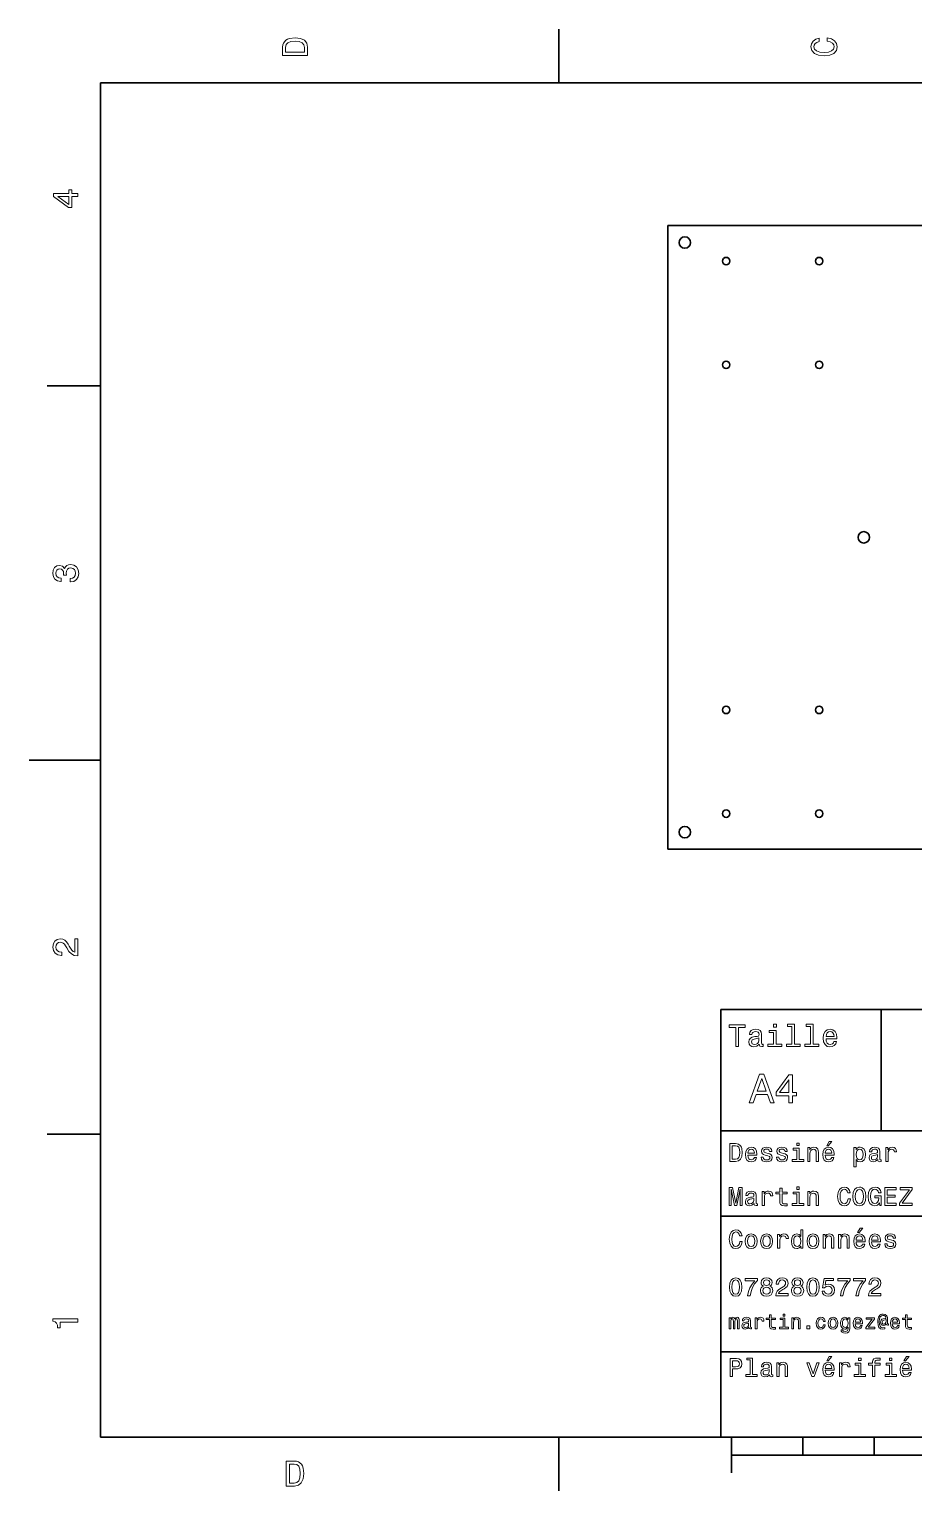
# Model space of a CAD drawing. Extents: x 0 to 297, y 0 to 210.
# Drawn here: x 0 to 124.1, y 2.5 to 207.5 of the extents above; entities that cross this region are included whole.
import ezdxf

# ---------------------------------------------------------------- set-up
doc = ezdxf.new("R2010")
doc.units = 0

msp = doc.modelspace()

# ---------------------------------------------------------------- linework, layer by layer
at = {"color": 7, "lineweight": 35}
for p, q in [((74.300003, 200), (74.300003, 207.5)), ((287, 200), (10, 200)), ((10, 200), (10, 10)), ((89.547028, 179.977997), (89.547028, 92.477997)), ((227.047028, 179.977997), (89.547028, 179.977997)), ((10, 157.5), (2.5, 157.5)), ((10, 105), (0, 105)), ((89.547028, 92.477997), (227.047028, 92.477997)), ((97, 10), (97, 70)), ((97, 70), (287, 70)), ((119.5, 53), (119.5, 70)), ((10, 52.5), (2.5, 52.5)), ((97, 53), (162, 53)), ((97, 41), (162, 41)), ((97, 22), (162, 22)), ((10, 10), (287, 10)), ((74.300003, 10), (74.300003, 2.5)), ((97, 10), (287, 10)), ((98.5, 10), (98.5, 5)), ((108.5, 10), (108.5, 7.5)), ((118.5, 10), (118.5, 7.5)), ((98.5, 7.5), (198.5, 7.5))]:
    msp.add_line(p, q, dxfattribs=at)
at = {"color": 7, "lineweight": 13}
for points in [[(35.533215, 204.994965), (35.533215, 203.829971), (39.033215, 203.829971), (39.033215, 204.994965), (38.922264, 205.544678), (38.584366, 205.953171), (38.034657, 206.205338), (37.283215, 206.296112), (36.516644, 206.215424), (36.21405, 206.114563), (35.971977, 205.973343), (35.644165, 205.56485), (35.563473, 205.297562)], [(35.951801, 204.959656), (36.027451, 205.342941), (36.259438, 205.605194), (36.672985, 205.761536), (37.283215, 205.811966), (37.873272, 205.756485), (38.286816, 205.600143), (38.533936, 205.332855), (38.614628, 204.959656), (38.614628, 204.298996), (35.951801, 204.298996)], [(111.93206, 205.817017), (112.355698, 205.716141), (112.658287, 205.549713), (112.844887, 205.317734), (112.905403, 205.045395), (112.814629, 204.71759), (112.54229, 204.460388), (112.098488, 204.28891), (111.483215, 204.233429), (110.872986, 204.28891), (110.424141, 204.455338), (110.151802, 204.71254), (110.055984, 205.045395), (110.106415, 205.287476), (110.247627, 205.494247), (110.474571, 205.655624), (110.787247, 205.766571), (110.787247, 206.245682), (110.308144, 206.094391), (109.94503, 205.832138), (109.718086, 205.474075), (109.63739, 205.045395), (109.763474, 204.510818), (110.116501, 204.10231), (110.696472, 203.840057), (111.483215, 203.749283), (112.269958, 203.840057), (112.84993, 204.10231), (113.208, 204.510818), (113.329041, 205.045395), (113.233215, 205.51442), (112.965927, 205.892654), (112.527161, 206.159943), (111.93206, 206.301163)], [(6.833213, 184.02739), (6.833213, 184.481277), (5.965778, 184.481277), (5.965778, 184.98056), (5.56232, 184.98056), (5.56232, 184.481277), (3.408862, 184.481277), (3.408862, 184.022339), (5.521974, 182.489197), (5.965778, 182.489197), (5.965778, 184.02739)], [(5.56232, 182.912827), (3.993876, 184.02739), (5.56232, 184.02739)], [(5.733789, 129.979111), (5.769093, 129.979111), (6.253242, 130.059799), (6.616354, 130.296829), (6.848343, 130.670029), (6.934078, 131.164276), (6.848343, 131.688766), (6.626441, 132.082138), (6.273415, 132.334305), (5.819525, 132.425079), (5.521974, 132.384735), (5.2799, 132.273788), (5.0933, 132.092224), (4.957133, 131.850143), (4.684798, 132.177963), (4.251081, 132.293961), (3.857709, 132.218307), (3.560158, 132.00145), (3.373559, 131.648422), (3.307997, 131.164276), (3.388689, 130.710388), (3.610591, 130.362396), (3.963617, 130.135452), (4.432637, 130.059799), (4.467939, 130.059799), (4.467939, 130.508652), (4.145173, 130.548996), (3.913184, 130.680115), (3.771974, 130.891937), (3.721542, 131.189484), (3.761888, 131.451736), (3.867795, 131.643372), (4.039265, 131.759369), (4.271254, 131.804764), (4.518372, 131.759369), (4.684798, 131.638336), (4.785663, 131.426514), (4.815922, 131.139053), (4.810879, 130.942368), (5.209294, 130.942368), (5.199208, 131.189484), (5.244596, 131.507217), (5.365634, 131.744247), (5.56232, 131.885452), (5.819525, 131.935883), (6.112032, 131.880417), (6.328891, 131.734161), (6.465058, 131.502167), (6.510447, 131.194534), (6.460014, 130.876801), (6.308718, 130.644821), (6.066643, 130.498566), (5.733789, 130.443085)], [(6.833213, 77.519447), (6.833213, 79.925072), (6.399496, 79.925072), (6.399496, 78.023773), (6.162464, 78.129684), (5.965778, 78.311241), (5.607709, 78.871033), (5.456412, 79.168587), (5.239553, 79.501442), (4.987392, 79.738472), (4.689841, 79.874641), (4.351945, 79.925072), (3.928314, 79.839333), (3.595461, 79.602303), (3.383646, 79.239189), (3.307997, 78.770172), (3.393732, 78.286018), (3.630764, 77.91787), (4.009006, 77.680832), (4.508286, 77.600143), (4.578891, 77.600143), (4.578891, 78.059074), (4.538545, 78.059074), (4.195605, 78.104462), (3.943444, 78.240631), (3.782061, 78.457489), (3.726585, 78.744957), (3.777017, 79.03746), (3.903098, 79.254318), (4.099784, 79.395531), (4.346902, 79.445961), (4.578891, 79.41066), (4.775577, 79.314842), (4.947046, 79.153458), (5.098343, 78.931557), (5.259727, 78.634003), (5.572406, 78.139771), (5.90526, 77.791786), (6.308718, 77.585014), (6.818084, 77.519447)], [(99.102303, 64.837173), (99.5, 64.837173), (99.5, 67.47406), (100.407784, 67.47406), (100.407784, 67.837173), (98.190201, 67.837173), (98.190201, 67.47406), (99.102303, 67.47406)], [(104.786743, 67.940918), (104.384727, 67.940918), (104.384727, 67.508644), (104.786743, 67.508644)], [(106.969742, 67.621033), (106.969742, 65.157059), (106.187317, 65.157059), (106.187317, 64.837173), (108.128242, 64.837173), (108.128242, 65.157059), (107.350143, 65.157059), (107.350143, 67.940918), (106.373199, 67.940918), (106.373199, 67.621033)], [(109.572044, 67.621033), (109.572044, 65.157059), (108.789627, 65.157059), (108.789627, 64.837173), (110.730545, 64.837173), (110.730545, 65.157059), (109.952454, 65.157059), (109.952454, 67.940918), (108.975502, 67.940918), (108.975502, 67.621033)], [(102.387611, 65.139771), (102.387611, 65.126801), (102.409225, 64.979828), (102.47406, 64.876076), (102.746399, 64.793945), (102.958214, 64.828529), (102.958214, 65.122475), (102.867432, 65.109505), (102.746399, 65.165703), (102.724785, 65.338615), (102.724785, 66.540344), (102.672913, 66.84726), (102.521614, 67.0634), (102.257927, 67.193085), (101.886169, 67.240631), (101.523056, 67.188759), (101.255043, 67.041786), (101.086456, 66.812675), (101.030258, 66.510086), (101.030258, 66.484146), (101.371758, 66.484146), (101.402016, 66.665703), (101.497116, 66.795387), (101.65274, 66.873199), (101.873199, 66.903458), (102.085014, 66.881844), (102.236313, 66.817001), (102.327087, 66.704605), (102.357346, 66.548988), (102.340057, 66.367432), (102.270897, 66.276657), (102.097984, 66.233429), (101.773773, 66.198845), (101.402016, 66.121033), (101.138329, 65.982704), (100.982712, 65.766571), (100.935158, 65.446686), (100.978386, 65.161385), (101.112389, 64.949562), (101.328529, 64.815559), (101.626801, 64.768013), (102.028816, 64.858788)], [(102.344383, 65.649857), (102.292511, 65.425072), (102.154182, 65.252159), (101.946686, 65.139771), (101.691643, 65.100861), (101.527374, 65.122475), (101.41066, 65.191643), (101.337173, 65.312675), (101.315559, 65.481262), (101.332855, 65.632561), (101.402016, 65.740631), (101.678673, 65.861671), (102.028816, 65.913544), (102.344383, 66.017288)], [(104.773773, 65.157059), (104.773773, 67.080688), (103.796829, 67.080688), (103.796829, 66.756485), (104.393372, 66.756485), (104.393372, 65.157059), (103.615273, 65.157059), (103.615273, 64.837173), (105.560516, 64.837173), (105.560516, 65.157059)], [(111.750717, 65.887604), (113.272339, 65.887604), (113.276657, 66.064842), (113.207497, 66.561958), (113.017288, 66.933716), (112.714699, 67.158501), (112.312683, 67.240631), (111.919312, 67.154175), (111.616714, 66.912102), (111.422188, 66.51873), (111.353027, 66), (111.41787, 65.4683), (111.612396, 65.079247), (111.91066, 64.837173), (112.299713, 64.755043), (112.636887, 64.811234), (112.913544, 64.958214), (113.116714, 65.191643), (113.233429, 65.502876), (112.857346, 65.502876), (112.779541, 65.329971), (112.667145, 65.200287), (112.34726, 65.096542), (112.100868, 65.144089), (111.914986, 65.295387), (111.793945, 65.541786), (111.750717, 65.874634)], [(111.750717, 66.207489), (111.798271, 66.50576), (111.914986, 66.726219), (112.092216, 66.860229), (112.325653, 66.907776), (112.554756, 66.860229), (112.731987, 66.726219), (112.840057, 66.50576), (112.878967, 66.207489)], [(100.982712, 56.9049), (101.51297, 56.9049), (101.933716, 58.080692), (103.530258, 58.080692), (103.951012, 56.9049), (104.492798, 56.9049), (103.028816, 60.910664), (102.440926, 60.910664)], [(102.118156, 58.570606), (102.734871, 60.334293), (103.351585, 58.570606)], [(106.521614, 56.9049), (107.040344, 56.9049), (107.040344, 57.896255), (107.610954, 57.896255), (107.610954, 58.357349), (107.040344, 58.357349), (107.040344, 60.818443), (106.515854, 60.818443), (104.763687, 58.403458), (104.763687, 57.896255), (106.521614, 57.896255)], [(105.247841, 58.357349), (106.521614, 60.149857), (106.521614, 58.357349)], [(107.992798, 51.27702), (107.657784, 51.27702), (107.657784, 50.916786), (107.992798, 50.916786)], [(111.84726, 50.88797), (112.059799, 50.88797), (112.560516, 51.500362), (112.207489, 51.500362)], [(99.080688, 51.190563), (98.248558, 51.190563), (98.248558, 48.690563), (99.080688, 48.690563), (99.473343, 48.769814), (99.765129, 49.011169), (99.945244, 49.40382), (100.010086, 49.940563), (99.952446, 50.488113), (99.880402, 50.70425), (99.779541, 50.877163), (99.487755, 51.111313), (99.296829, 51.168949)], [(99.055473, 50.891571), (99.329254, 50.837536), (99.516571, 50.671829), (99.628242, 50.376442), (99.664268, 49.940563), (99.624641, 49.519093), (99.51297, 49.223705), (99.322044, 49.047192), (99.055473, 48.989555), (98.583572, 48.989555), (98.583572, 50.891571)], [(100.784584, 49.565922), (102.052597, 49.565922), (102.056198, 49.713619), (101.998558, 50.127884), (101.840057, 50.437683), (101.587898, 50.625), (101.252884, 50.693443), (100.925072, 50.621399), (100.672913, 50.41967), (100.510803, 50.091862), (100.453171, 49.659584), (100.507202, 49.216499), (100.669312, 48.892292), (100.91787, 48.690563), (101.242073, 48.62212), (101.523056, 48.668949), (101.753601, 48.791428), (101.922913, 48.98595), (102.020172, 49.245319), (101.706772, 49.245319), (101.64193, 49.101227), (101.548271, 48.993156), (101.2817, 48.9067), (101.07637, 48.946327), (100.921471, 49.072407), (100.820602, 49.27774), (100.784584, 49.555115)], [(100.784584, 49.832493), (100.824211, 50.081055), (100.921471, 50.264771), (101.069168, 50.376442), (101.263687, 50.416069), (101.454613, 50.376442), (101.602303, 50.264771), (101.69236, 50.081055), (101.724785, 49.832493)], [(103.623199, 49.818085), (103.317001, 49.890129), (103.090057, 49.972984), (103.014412, 50.142292), (103.036026, 50.261169), (103.111671, 50.347622), (103.234146, 50.401657), (103.41066, 50.423271), (103.579971, 50.401657), (103.713257, 50.336815), (103.799713, 50.239555), (103.835732, 50.109871), (104.145531, 50.109871), (104.145531, 50.117077), (104.091499, 50.351227), (103.943802, 50.534943), (103.713257, 50.650219), (103.41066, 50.693443), (103.104469, 50.650219), (102.881126, 50.531342), (102.740631, 50.354828), (102.697403, 50.131485), (102.729828, 49.915348), (102.830688, 49.76405), (102.996399, 49.655983), (103.237755, 49.580334), (103.590775, 49.493877), (103.806915, 49.40382), (103.864555, 49.331772), (103.886169, 49.223705), (103.853745, 49.09042), (103.767288, 48.989555), (103.626801, 48.924713), (103.439484, 48.903099), (103.241356, 48.924713), (103.09726, 49.000362), (103, 49.122841), (102.960373, 49.292149), (102.654175, 49.292149), (102.704613, 49.003963), (102.852303, 48.795029), (103.086456, 48.668949), (103.41066, 48.62212), (103.749283, 48.668949), (103.997841, 48.795029), (104.149139, 48.996758), (104.203171, 49.259727), (104.163544, 49.486671), (104.051872, 49.641571), (103.868156, 49.742435)], [(105.791786, 49.818085), (105.485588, 49.890129), (105.258644, 49.972984), (105.182999, 50.142292), (105.204613, 50.261169), (105.280258, 50.347622), (105.40274, 50.401657), (105.579254, 50.423271), (105.748558, 50.401657), (105.881844, 50.336815), (105.9683, 50.239555), (106.004326, 50.109871), (106.314117, 50.109871), (106.314117, 50.117077), (106.260086, 50.351227), (106.112396, 50.534943), (105.881844, 50.650219), (105.579254, 50.693443), (105.273056, 50.650219), (105.049713, 50.531342), (104.909225, 50.354828), (104.865997, 50.131485), (104.898415, 49.915348), (104.999283, 49.76405), (105.164986, 49.655983), (105.406342, 49.580334), (105.759369, 49.493877), (105.975502, 49.40382), (106.033142, 49.331772), (106.054756, 49.223705), (106.022339, 49.09042), (105.935883, 48.989555), (105.795387, 48.924713), (105.60807, 48.903099), (105.409943, 48.924713), (105.265854, 49.000362), (105.168587, 49.122841), (105.12896, 49.292149), (104.822769, 49.292149), (104.873199, 49.003963), (105.020897, 48.795029), (105.255043, 48.668949), (105.579254, 48.62212), (105.91787, 48.668949), (106.166428, 48.795029), (106.317726, 48.996758), (106.371758, 49.259727), (106.33213, 49.486671), (106.220459, 49.641571), (106.036743, 49.742435)], [(107.981987, 48.957134), (107.981987, 50.560158), (107.16787, 50.560158), (107.16787, 50.289986), (107.664986, 50.289986), (107.664986, 48.957134), (107.016571, 48.957134), (107.016571, 48.690563), (108.637611, 48.690563), (108.637611, 48.957134)], [(109.181557, 48.690563), (109.498558, 48.690563), (109.498558, 49.807278), (109.530983, 50.063042), (109.635445, 50.250362), (109.797546, 50.365635), (110.013687, 50.408863), (110.1866, 50.372841), (110.29467, 50.275578), (110.348701, 50.113472), (110.366714, 49.897335), (110.366714, 48.690563), (110.683716, 48.690563), (110.683716, 49.962177), (110.669312, 50.217941), (110.604469, 50.430477), (110.39193, 50.625), (110.060516, 50.693443), (109.876801, 50.668228), (109.721901, 50.599785), (109.588615, 50.484512), (109.484146, 50.329613), (109.484146, 50.625), (109.181557, 50.625)], [(111.627518, 49.565922), (112.895531, 49.565922), (112.899139, 49.713619), (112.841499, 50.127884), (112.682999, 50.437683), (112.430832, 50.625), (112.095825, 50.693443), (111.768013, 50.621399), (111.515854, 50.41967), (111.353745, 50.091862), (111.296112, 49.659584), (111.350143, 49.216499), (111.512245, 48.892292), (111.760803, 48.690563), (112.085014, 48.62212), (112.365997, 48.668949), (112.596542, 48.791428), (112.765854, 48.98595), (112.863113, 49.245319), (112.549713, 49.245319), (112.484871, 49.101227), (112.391212, 48.993156), (112.124641, 48.9067), (111.919312, 48.946327), (111.764412, 49.072407), (111.663544, 49.27774), (111.627518, 49.555115)], [(111.627518, 49.832493), (111.667145, 50.081055), (111.764412, 50.264771), (111.912102, 50.376442), (112.106628, 50.416069), (112.297546, 50.376442), (112.445244, 50.264771), (112.535301, 50.081055), (112.567726, 49.832493)], [(115.986313, 50.326012), (115.986313, 50.625), (115.669312, 50.625), (115.669312, 47.941284), (115.986313, 47.941284), (115.986313, 48.98595), (116.097984, 48.816643), (116.22406, 48.704971), (116.541069, 48.62212), (116.843658, 48.690563), (117.081413, 48.895893), (117.236313, 49.2201), (117.293945, 49.659584), (117.236313, 50.095463), (117.081413, 50.41967), (116.843658, 50.621399), (116.541069, 50.693443), (116.368156, 50.671829), (116.220459, 50.603386), (116.094383, 50.488113)], [(116.48703, 48.9067), (116.274498, 48.953533), (116.119598, 49.097622), (116.022339, 49.331772), (115.989914, 49.659584), (116.022339, 49.983791), (116.119598, 50.217941), (116.274498, 50.358429), (116.48703, 50.408863), (116.681557, 50.358429), (116.836456, 50.21434), (116.933716, 49.98019), (116.969742, 49.659584), (116.933716, 49.335377), (116.836456, 49.097622), (116.681557, 48.953533)], [(119.005043, 48.942726), (119.005043, 48.931919), (119.023056, 48.809441), (119.077087, 48.722984), (119.304031, 48.654541), (119.480545, 48.683357), (119.480545, 48.928314), (119.4049, 48.917507), (119.304031, 48.96434), (119.286026, 49.108429), (119.286026, 50.109871), (119.242798, 50.365635), (119.116714, 50.54575), (118.896973, 50.65382), (118.587173, 50.693443), (118.284584, 50.650219), (118.061241, 50.52774), (117.920746, 50.336815), (117.873917, 50.084656), (117.873917, 50.063042), (118.158501, 50.063042), (118.183716, 50.21434), (118.26297, 50.322407), (118.392654, 50.387249), (118.57637, 50.412464), (118.752884, 50.394455), (118.878967, 50.34042), (118.954613, 50.246758), (118.979828, 50.117077), (118.965424, 49.965778), (118.907784, 49.890129), (118.763687, 49.854107), (118.493515, 49.825291), (118.183716, 49.760448), (117.963974, 49.645176), (117.834297, 49.465057), (117.79467, 49.19849), (117.830688, 48.960735), (117.942368, 48.784222), (118.122482, 48.67255), (118.37104, 48.632927), (118.706055, 48.708576)], [(118.969025, 49.367798), (118.925797, 49.180477), (118.810516, 49.036385), (118.637611, 48.942726), (118.425072, 48.910305), (118.288185, 48.928314), (118.190926, 48.98595), (118.129684, 49.086815), (118.111671, 49.227306), (118.126083, 49.353386), (118.183716, 49.443443), (118.414268, 49.544312), (118.706055, 49.587536), (118.969025, 49.673992)], [(120.143372, 48.690563), (120.460373, 48.690563), (120.460373, 49.796471), (120.492798, 50.063042), (120.590057, 50.253963), (120.748558, 50.369236), (120.961098, 50.408863), (121.119598, 50.383648), (121.238472, 50.3116), (121.310516, 50.189121), (121.335739, 50.023415), (121.656342, 50.023415), (121.613113, 50.315205), (121.49424, 50.524136), (121.296112, 50.650219), (121.02594, 50.693443), (120.842224, 50.664627), (120.683716, 50.592579), (120.543228, 50.4701), (120.431557, 50.304398), (120.431557, 50.625), (120.143372, 50.625)], [(107.992798, 45.117435), (107.657784, 45.117435), (107.657784, 44.757202), (107.992798, 44.757202)], [(98.183716, 42.530979), (98.461098, 42.530979), (98.461098, 44.80043), (98.929398, 42.530979), (99.239197, 42.530979), (99.703888, 44.80043), (99.703888, 42.530979), (99.984871, 42.530979), (99.984871, 45.030979), (99.545387, 45.030979), (99.084297, 42.826366), (98.626801, 45.030979), (98.183716, 45.030979)], [(101.656342, 42.783142), (101.656342, 42.772335), (101.674355, 42.649857), (101.728386, 42.5634), (101.95533, 42.494957), (102.131844, 42.523773), (102.131844, 42.76873), (102.056198, 42.757923), (101.95533, 42.804756), (101.937317, 42.948845), (101.937317, 43.950287), (101.894089, 44.206051), (101.768013, 44.386166), (101.548271, 44.494236), (101.238472, 44.533859), (100.935883, 44.490635), (100.71254, 44.368156), (100.572044, 44.177231), (100.525215, 43.925072), (100.525215, 43.903458), (100.809799, 43.903458), (100.835014, 44.054756), (100.914268, 44.162823), (101.043945, 44.227665), (101.227669, 44.25288), (101.404175, 44.234871), (101.530258, 44.180836), (101.605911, 44.087173), (101.631126, 43.957493), (101.616714, 43.806194), (101.559074, 43.730545), (101.414986, 43.694523), (101.144814, 43.665707), (100.835014, 43.600864), (100.615273, 43.485592), (100.485588, 43.305473), (100.445969, 43.038906), (100.481987, 42.801151), (100.593658, 42.624638), (100.773773, 42.512966), (101.022331, 42.473343), (101.357346, 42.548992)], [(101.620316, 43.208214), (101.577087, 43.020893), (101.461815, 42.876801), (101.288902, 42.783142), (101.07637, 42.750721), (100.939484, 42.76873), (100.842216, 42.826366), (100.780983, 42.927231), (100.76297, 43.067722), (100.777374, 43.193802), (100.835014, 43.283859), (101.065559, 43.384727), (101.357346, 43.427952), (101.620316, 43.514408)], [(102.79467, 42.530979), (103.111671, 42.530979), (103.111671, 43.636887), (103.144089, 43.903458), (103.241356, 44.094379), (103.399857, 44.209652), (103.612389, 44.249279), (103.770897, 44.224064), (103.889771, 44.152016), (103.961815, 44.029537), (103.98703, 43.863831), (104.30764, 43.863831), (104.264412, 44.155621), (104.145531, 44.364552), (103.947403, 44.490635), (103.677231, 44.533859), (103.493515, 44.505043), (103.335014, 44.432995), (103.194527, 44.310516), (103.082855, 44.144814), (103.082855, 44.465416), (102.79467, 44.465416)], [(105.269455, 44.130402), (105.269455, 43.161381), (105.291069, 42.84798), (105.39193, 42.631844), (105.593658, 42.505764), (105.935883, 42.462536), (106.310516, 42.480545), (106.310516, 42.754322), (106.036743, 42.732708), (105.788185, 42.761528), (105.6549, 42.851585), (105.59726, 43.00288), (105.586456, 43.215416), (105.586456, 44.130402), (106.310516, 44.130402), (106.310516, 44.400574), (105.586456, 44.400574), (105.586456, 44.966137), (105.269455, 44.966137), (105.269455, 44.400574), (104.721901, 44.400574), (104.721901, 44.130402)], [(107.981987, 42.79755), (107.981987, 44.400574), (107.16787, 44.400574), (107.16787, 44.130402), (107.664986, 44.130402), (107.664986, 42.79755), (107.016571, 42.79755), (107.016571, 42.530979), (108.637611, 42.530979), (108.637611, 42.79755)], [(109.181557, 42.530979), (109.498558, 42.530979), (109.498558, 43.647694), (109.530983, 43.903458), (109.635445, 44.090778), (109.797546, 44.206051), (110.013687, 44.249279), (110.1866, 44.213257), (110.29467, 44.115993), (110.348701, 43.953888), (110.366714, 43.737751), (110.366714, 42.530979), (110.683716, 42.530979), (110.683716, 43.802593), (110.669312, 44.058357), (110.604469, 44.270893), (110.39193, 44.465416), (110.060516, 44.533859), (109.876801, 44.508644), (109.721901, 44.440201), (109.588615, 44.324928), (109.484146, 44.170029), (109.484146, 44.465416), (109.181557, 44.465416)], [(114.847984, 43.460373), (114.77594, 43.15778), (114.657059, 42.941643), (114.491356, 42.808357), (114.296829, 42.765129), (114.062683, 42.829971), (113.87896, 43.024494), (113.756485, 43.341499), (113.716858, 43.780979), (113.756485, 44.216858), (113.875359, 44.537464), (114.059082, 44.731987), (114.296829, 44.80043), (114.469742, 44.764408), (114.617432, 44.663544), (114.732712, 44.501442), (114.811958, 44.278099), (115.154175, 44.278099), (115.046112, 44.620316), (114.858788, 44.879681), (114.603027, 45.041786), (114.296829, 45.099422), (113.914986, 45.009365), (113.623199, 44.757202), (113.435883, 44.342937), (113.371033, 43.780979), (113.435883, 43.219021), (113.623199, 42.804756), (113.914986, 42.548992), (114.296829, 42.462536), (114.631844, 42.530979), (114.902016, 42.721901), (115.092941, 43.035301), (115.193802, 43.460373)], [(115.507202, 43.780979), (115.572044, 43.219021), (115.759369, 42.804756), (116.051155, 42.548992), (116.432999, 42.462536), (116.811241, 42.548992), (117.106628, 42.804756), (117.290344, 43.219021), (117.358788, 43.780979), (117.290344, 44.339336), (117.211098, 44.56628), (117.106628, 44.753601), (116.811241, 45.009365), (116.631126, 45.074207), (116.432999, 45.099422), (116.047546, 45.009365), (115.755768, 44.757202), (115.572044, 44.342937)], [(115.853027, 43.780979), (115.892654, 44.216858), (116.011528, 44.537464), (116.195244, 44.731987), (116.432999, 44.80043), (116.667145, 44.731987), (116.850861, 44.533859), (116.969742, 44.213257), (117.01297, 43.780979), (116.969742, 43.3451), (116.850861, 43.024494), (116.667145, 42.829971), (116.432999, 42.765129), (116.195244, 42.829971), (116.011528, 43.024494), (115.892654, 43.341499)], [(119.260803, 42.865993), (119.322044, 42.530979), (119.502167, 42.530979), (119.502167, 43.881844), (118.590775, 43.881844), (118.590775, 43.575649), (119.15274, 43.575649), (119.15274, 43.554035), (119.109512, 43.222622), (118.99424, 42.977665), (118.817726, 42.822765), (118.597984, 42.772335), (118.353027, 42.837173), (118.162109, 43.0317), (118.039627, 43.352306), (117.996399, 43.791786), (118.036026, 44.227665), (118.158501, 44.548271), (118.353027, 44.742794), (118.615997, 44.811237), (118.796112, 44.775215), (118.943802, 44.674351), (119.051872, 44.505043), (119.113113, 44.278099), (119.469742, 44.278099), (119.376083, 44.623917), (119.19957, 44.883286), (118.951012, 45.041786), (118.637611, 45.099422), (118.226944, 45.009365), (117.917145, 44.746399), (117.719025, 44.33213), (117.650574, 43.780979), (117.719025, 43.226223), (117.917145, 42.811958), (118.208939, 42.548992), (118.57637, 42.462536), (118.7817, 42.491352), (118.965424, 42.5634), (119.123917, 42.68948)], [(120.013687, 42.530979), (121.598709, 42.530979), (121.598709, 42.833572), (120.3451, 42.833572), (120.3451, 43.680115), (121.461815, 43.680115), (121.461815, 43.979107), (120.3451, 43.979107), (120.3451, 44.728386), (121.569885, 44.728386), (121.569885, 45.030979), (120.013687, 45.030979)], [(122.041794, 42.530979), (123.835739, 42.530979), (123.835739, 42.833572), (122.438042, 42.833572), (123.835739, 44.746399), (123.835739, 45.030979), (122.139053, 45.030979), (122.139053, 44.728386), (123.461098, 44.728386), (122.041794, 42.819164)], [(99.66787, 37.460373), (99.595818, 37.15778), (99.476944, 36.941643), (99.311241, 36.808357), (99.116714, 36.765129), (98.882568, 36.829971), (98.698845, 37.024494), (98.57637, 37.341499), (98.536743, 37.780979), (98.57637, 38.216858), (98.695244, 38.537464), (98.87896, 38.731987), (99.116714, 38.80043), (99.289627, 38.764408), (99.437317, 38.663544), (99.552597, 38.501442), (99.631844, 38.278099), (99.97406, 38.278099), (99.865997, 38.620316), (99.678673, 38.879681), (99.422913, 39.041786), (99.116714, 39.099422), (98.734871, 39.009365), (98.443085, 38.757202), (98.25576, 38.342937), (98.190926, 37.780979), (98.25576, 37.219021), (98.443085, 36.804756), (98.734871, 36.548992), (99.116714, 36.462536), (99.451729, 36.530979), (99.721901, 36.721901), (99.912827, 37.035301), (100.013687, 37.460373)], [(108.201729, 36.829971), (108.201729, 36.530979), (108.51873, 36.530979), (108.51873, 39.117435), (108.20533, 39.117435), (108.20533, 38.170029), (107.963974, 38.443802), (107.816284, 38.508644), (107.646973, 38.533859), (107.340775, 38.461815), (107.103027, 38.260086), (106.948128, 37.935879), (106.894089, 37.5), (106.948128, 37.064121), (107.103027, 36.736309), (107.340775, 36.530979), (107.646973, 36.462536), (107.816284, 36.487751), (107.967575, 36.552593)], [(116.184441, 38.728386), (116.396973, 38.728386), (116.897697, 39.340778), (116.54467, 39.340778)], [(100.413544, 37.496399), (100.471184, 37.056915), (100.636887, 36.732708), (100.899857, 36.530979), (101.252884, 36.462536), (101.602303, 36.530979), (101.865273, 36.729107), (102.030983, 37.053314), (102.092216, 37.496399), (102.030983, 37.935879), (101.865273, 38.263687), (101.602303, 38.461815), (101.252884, 38.533859), (100.899857, 38.461815), (100.636887, 38.260086), (100.471184, 37.935879)], [(100.737755, 37.5), (100.770172, 37.824207), (100.87104, 38.058357), (101.033142, 38.20245), (101.252884, 38.25288), (101.469017, 38.20245), (101.631126, 38.061958), (101.731987, 37.824207), (101.768013, 37.5), (101.731987, 37.172188), (101.631126, 36.934437), (101.469017, 36.790344), (101.252884, 36.743515), (101.033142, 36.790344), (100.87104, 36.934437), (100.770172, 37.172188)], [(102.58213, 37.496399), (102.639771, 37.056915), (102.805473, 36.732708), (103.068443, 36.530979), (103.421471, 36.462536), (103.770897, 36.530979), (104.033859, 36.729107), (104.19957, 37.053314), (104.260803, 37.496399), (104.19957, 37.935879), (104.033859, 38.263687), (103.770897, 38.461815), (103.421471, 38.533859), (103.068443, 38.461815), (102.805473, 38.260086), (102.639771, 37.935879)], [(102.906342, 37.5), (102.938759, 37.824207), (103.039627, 38.058357), (103.201729, 38.20245), (103.421471, 38.25288), (103.637611, 38.20245), (103.799713, 38.061958), (103.900574, 37.824207), (103.9366, 37.5), (103.900574, 37.172188), (103.799713, 36.934437), (103.637611, 36.790344), (103.421471, 36.743515), (103.201729, 36.790344), (103.039627, 36.934437), (102.938759, 37.172188)], [(104.963257, 36.530979), (105.280258, 36.530979), (105.280258, 37.636887), (105.312683, 37.903458), (105.409943, 38.094379), (105.568443, 38.209652), (105.780983, 38.249279), (105.939484, 38.224064), (106.058357, 38.152016), (106.130402, 38.029537), (106.155617, 37.863831), (106.476227, 37.863831), (106.432999, 38.155621), (106.314117, 38.364552), (106.115997, 38.490635), (105.845825, 38.533859), (105.662102, 38.505043), (105.503601, 38.432995), (105.363113, 38.310516), (105.251442, 38.144814), (105.251442, 38.465416), (104.963257, 38.465416)], [(107.701012, 38.249279), (107.909943, 38.198845), (108.068443, 38.058357), (108.162102, 37.824207), (108.198128, 37.5), (108.162102, 37.172188), (108.068443, 36.938038), (107.909943, 36.793949), (107.701012, 36.747116), (107.502884, 36.793949), (107.351585, 36.938038), (107.250717, 37.175793), (107.2183, 37.5), (107.250717, 37.820606), (107.351585, 38.054756), (107.502884, 38.198845)], [(109.087898, 37.496399), (109.145531, 37.056915), (109.311241, 36.732708), (109.574203, 36.530979), (109.927231, 36.462536), (110.276657, 36.530979), (110.539627, 36.729107), (110.70533, 37.053314), (110.766571, 37.496399), (110.70533, 37.935879), (110.539627, 38.263687), (110.276657, 38.461815), (109.927231, 38.533859), (109.574203, 38.461815), (109.311241, 38.260086), (109.145531, 37.935879)], [(109.412102, 37.5), (109.444527, 37.824207), (109.545387, 38.058357), (109.707489, 38.20245), (109.927231, 38.25288), (110.143372, 38.20245), (110.305473, 38.061958), (110.406342, 37.824207), (110.44236, 37.5), (110.406342, 37.172188), (110.305473, 36.934437), (110.143372, 36.790344), (109.927231, 36.743515), (109.707489, 36.790344), (109.545387, 36.934437), (109.444527, 37.172188)], [(111.350143, 36.530979), (111.667145, 36.530979), (111.667145, 37.647694), (111.69957, 37.903458), (111.804031, 38.090778), (111.966141, 38.206051), (112.182274, 38.249279), (112.355186, 38.213257), (112.463257, 38.115993), (112.517288, 37.953888), (112.535301, 37.737751), (112.535301, 36.530979), (112.852303, 36.530979), (112.852303, 37.802593), (112.837898, 38.058357), (112.773056, 38.270893), (112.560516, 38.465416), (112.229103, 38.533859), (112.045387, 38.508644), (111.890488, 38.440201), (111.757202, 38.324928), (111.65274, 38.170029), (111.65274, 38.465416), (111.350143, 38.465416)], [(113.51873, 36.530979), (113.835732, 36.530979), (113.835732, 37.647694), (113.868156, 37.903458), (113.972626, 38.090778), (114.134727, 38.206051), (114.350861, 38.249279), (114.523773, 38.213257), (114.631844, 38.115993), (114.685883, 37.953888), (114.703888, 37.737751), (114.703888, 36.530979), (115.020889, 36.530979), (115.020889, 37.802593), (115.006485, 38.058357), (114.941643, 38.270893), (114.729111, 38.465416), (114.39769, 38.533859), (114.213974, 38.508644), (114.059082, 38.440201), (113.925789, 38.324928), (113.821327, 38.170029), (113.821327, 38.465416), (113.51873, 38.465416)], [(115.964699, 37.406338), (117.232712, 37.406338), (117.236313, 37.554035), (117.178673, 37.9683), (117.020172, 38.278099), (116.768013, 38.465416), (116.432999, 38.533859), (116.105186, 38.461815), (115.853027, 38.260086), (115.690918, 37.932278), (115.633286, 37.5), (115.687317, 37.056915), (115.849426, 36.732708), (116.097984, 36.530979), (116.422188, 36.462536), (116.703171, 36.509365), (116.933716, 36.631844), (117.103027, 36.826366), (117.200287, 37.085735), (116.886887, 37.085735), (116.822044, 36.941643), (116.728386, 36.833572), (116.461815, 36.747116), (116.256485, 36.786743), (116.101585, 36.912823), (116.000717, 37.118156), (115.964699, 37.395531)], [(115.964699, 37.672909), (116.004318, 37.921471), (116.101585, 38.105186), (116.249283, 38.216858), (116.443802, 38.256485), (116.634727, 38.216858), (116.782425, 38.105186), (116.872482, 37.921471), (116.9049, 37.672909)], [(118.133286, 37.406338), (119.401299, 37.406338), (119.4049, 37.554035), (119.34726, 37.9683), (119.188766, 38.278099), (118.9366, 38.465416), (118.601585, 38.533859), (118.273773, 38.461815), (118.021614, 38.260086), (117.859512, 37.932278), (117.801872, 37.5), (117.855911, 37.056915), (118.018013, 36.732708), (118.266571, 36.530979), (118.590775, 36.462536), (118.871758, 36.509365), (119.10231, 36.631844), (119.271614, 36.826366), (119.368881, 37.085735), (119.055481, 37.085735), (118.990631, 36.941643), (118.896973, 36.833572), (118.630402, 36.747116), (118.425072, 36.786743), (118.270172, 36.912823), (118.169312, 37.118156), (118.133286, 37.395531)], [(118.133286, 37.672909), (118.172913, 37.921471), (118.270172, 38.105186), (118.41787, 38.216858), (118.612396, 38.256485), (118.803314, 38.216858), (118.951012, 38.105186), (119.041069, 37.921471), (119.073486, 37.672909)], [(120.971901, 37.658501), (120.66571, 37.730545), (120.438766, 37.8134), (120.363113, 37.982708), (120.384727, 38.101585), (120.460373, 38.188038), (120.582855, 38.242073), (120.759369, 38.263687), (120.92868, 38.242073), (121.061966, 38.177231), (121.148415, 38.079971), (121.184441, 37.950287), (121.49424, 37.950287), (121.49424, 37.957493), (121.440201, 38.191643), (121.292511, 38.375359), (121.061966, 38.490635), (120.759369, 38.533859), (120.453171, 38.490635), (120.229828, 38.371758), (120.08934, 38.195244), (120.046112, 37.971901), (120.078529, 37.755764), (120.179398, 37.604465), (120.3451, 37.496399), (120.586456, 37.42075), (120.939484, 37.334293), (121.155624, 37.244236), (121.213257, 37.172188), (121.234871, 37.064121), (121.202454, 36.930836), (121.115997, 36.829971), (120.97551, 36.765129), (120.788185, 36.743515), (120.590057, 36.765129), (120.445969, 36.840778), (120.348709, 36.963257), (120.309082, 37.132565), (120.002884, 37.132565), (120.053314, 36.844379), (120.201012, 36.635445), (120.435158, 36.509365), (120.759369, 36.462536), (121.097984, 36.509365), (121.346542, 36.635445), (121.497841, 36.837173), (121.551872, 37.100143), (121.512253, 37.327087), (121.400574, 37.481987), (121.216858, 37.582851)], [(98.216141, 31.071325), (98.270172, 30.505762), (98.439484, 30.102304), (98.709656, 29.857347), (99.084297, 29.778097), (99.45533, 29.857347), (99.725502, 30.102304), (99.891212, 30.505762), (99.948845, 31.071325), (99.891212, 31.633286), (99.822769, 31.856628), (99.725502, 32.040344), (99.45533, 32.285301), (99.084297, 32.368156), (98.709656, 32.285301), (98.439484, 32.036743), (98.270172, 31.633286)], [(98.561958, 31.071325), (98.590775, 31.507204), (98.680832, 31.820604), (98.842941, 32.004322), (99.084297, 32.069164), (99.322044, 32.004322), (99.484146, 31.820604), (99.574211, 31.507204), (99.603027, 31.071325), (99.574211, 30.631844), (99.484146, 30.318443), (99.322044, 30.134726), (99.084297, 30.073486), (98.842941, 30.134726), (98.680832, 30.318443), (98.590775, 30.631844)], [(100.752159, 29.850143), (101.115997, 29.850143), (101.234871, 30.444523), (101.443802, 30.999279), (101.739197, 31.514408), (102.124641, 31.997118), (102.124641, 32.296108), (100.409943, 32.296108), (100.409943, 31.9683), (101.778816, 31.9683), (101.382568, 31.481987), (101.083572, 30.974062), (100.874641, 30.433718)], [(102.974785, 31.197405), (102.791069, 31.09654), (102.664986, 30.956051), (102.585732, 30.779539), (102.560516, 30.567001), (102.618156, 30.246397), (102.783859, 29.997837), (103.054031, 29.839336), (103.421471, 29.778097), (103.785301, 29.839336), (104.055473, 29.997837), (104.221184, 30.246397), (104.282417, 30.567001), (104.253601, 30.779539), (104.177956, 30.956051), (104.048271, 31.09654), (103.868156, 31.197405), (104.012245, 31.283861), (104.113113, 31.402737), (104.174355, 31.546829), (104.195969, 31.723343), (104.138329, 31.979107), (103.98703, 32.184437), (103.742073, 32.317722), (103.421471, 32.368156), (103.09726, 32.317722), (102.852303, 32.184437), (102.697403, 31.979107), (102.643372, 31.723343), (102.661385, 31.546829), (102.722626, 31.402737)], [(102.906342, 30.574207), (102.938759, 30.765129), (103.043228, 30.909222), (103.20533, 31.002882), (103.421471, 31.035301), (103.634003, 31.002882), (103.796112, 30.909222), (103.900574, 30.765129), (103.9366, 30.574207), (103.900574, 30.368876), (103.796112, 30.213976), (103.634003, 30.113111), (103.421471, 30.08069), (103.20533, 30.113111), (103.043228, 30.213976), (102.938759, 30.368876)], [(102.985588, 31.694523), (103.014412, 31.853025), (103.100861, 31.975504), (103.237755, 32.051151), (103.421471, 32.079971), (103.601585, 32.051151), (103.738472, 31.975504), (103.824928, 31.853025), (103.857346, 31.694523), (103.824928, 31.532419), (103.738472, 31.40634), (103.601585, 31.323486), (103.421471, 31.298271), (103.237755, 31.327089), (103.100861, 31.40634), (103.014412, 31.532419)], [(104.711098, 29.850143), (106.429398, 29.850143), (106.429398, 30.159943), (105.071327, 30.159943), (105.146973, 30.32925), (105.276657, 30.46974), (105.676514, 30.725504), (105.889053, 30.833572), (106.126801, 30.988472), (106.296112, 31.168587), (106.393372, 31.381123), (106.429398, 31.622478), (106.368156, 31.925072), (106.198845, 32.162823), (105.939484, 32.314121), (105.604469, 32.368156), (105.258644, 32.306915), (104.995674, 32.137608), (104.82637, 31.867435), (104.76873, 31.510807), (104.76873, 31.460375), (105.096542, 31.460375), (105.096542, 31.489193), (105.12896, 31.73415), (105.226227, 31.914265), (105.381126, 32.029537), (105.586456, 32.069164), (105.795387, 32.033142), (105.950287, 31.943083), (106.051155, 31.802593), (106.087173, 31.62608), (106.061958, 31.460375), (105.993515, 31.319883), (105.878242, 31.197405), (105.719742, 31.089336), (105.507202, 30.974062), (105.154182, 30.750719), (104.905617, 30.512968), (104.757927, 30.224783), (104.711098, 29.86095)], [(107.311958, 31.197405), (107.128242, 31.09654), (107.002159, 30.956051), (106.922913, 30.779539), (106.897697, 30.567001), (106.95533, 30.246397), (107.12104, 29.997837), (107.391212, 29.839336), (107.758644, 29.778097), (108.122482, 29.839336), (108.392654, 29.997837), (108.558357, 30.246397), (108.619598, 30.567001), (108.590775, 30.779539), (108.515129, 30.956051), (108.385445, 31.09654), (108.20533, 31.197405), (108.349426, 31.283861), (108.450287, 31.402737), (108.511528, 31.546829), (108.533142, 31.723343), (108.475502, 31.979107), (108.324203, 32.184437), (108.079254, 32.317722), (107.758644, 32.368156), (107.434441, 32.317722), (107.189484, 32.184437), (107.034584, 31.979107), (106.980545, 31.723343), (106.998558, 31.546829), (107.059799, 31.402737)], [(107.243515, 30.574207), (107.27594, 30.765129), (107.380402, 30.909222), (107.542511, 31.002882), (107.758644, 31.035301), (107.971184, 31.002882), (108.133286, 30.909222), (108.237755, 30.765129), (108.273773, 30.574207), (108.237755, 30.368876), (108.133286, 30.213976), (107.971184, 30.113111), (107.758644, 30.08069), (107.542511, 30.113111), (107.380402, 30.213976), (107.27594, 30.368876)], [(107.322769, 31.694523), (107.351585, 31.853025), (107.438042, 31.975504), (107.574928, 32.051151), (107.758644, 32.079971), (107.938759, 32.051151), (108.075645, 31.975504), (108.162102, 31.853025), (108.194527, 31.694523), (108.162102, 31.532419), (108.075645, 31.40634), (107.938759, 31.323486), (107.758644, 31.298271), (107.574928, 31.327089), (107.438042, 31.40634), (107.351585, 31.532419)], [(109.059074, 31.071325), (109.113113, 30.505762), (109.282425, 30.102304), (109.552597, 29.857347), (109.927231, 29.778097), (110.298271, 29.857347), (110.568443, 30.102304), (110.734146, 30.505762), (110.791786, 31.071325), (110.734146, 31.633286), (110.665703, 31.856628), (110.568443, 32.040344), (110.298271, 32.285301), (109.927231, 32.368156), (109.552597, 32.285301), (109.282425, 32.036743), (109.113113, 31.633286)], [(109.4049, 31.071325), (109.433716, 31.507204), (109.523773, 31.820604), (109.685883, 32.004322), (109.927231, 32.069164), (110.164986, 32.004322), (110.327087, 31.820604), (110.417145, 31.507204), (110.445969, 31.071325), (110.417145, 30.631844), (110.327087, 30.318443), (110.164986, 30.134726), (109.927231, 30.073486), (109.685883, 30.134726), (109.523773, 30.318443), (109.433716, 30.631844)], [(111.202446, 30.502161), (111.2817, 30.206772), (111.458214, 29.976225), (111.717575, 29.832132), (112.048988, 29.778097), (112.412827, 29.842939), (112.697403, 30.019451), (112.877518, 30.300432), (112.945969, 30.660662), (112.884727, 30.995676), (112.711815, 31.258644), (112.441643, 31.427954), (112.092216, 31.489193), (111.822044, 31.445965), (111.613113, 31.327089), (111.713974, 32.000721), (112.809074, 32.000721), (112.809074, 32.296108), (111.472626, 32.296108), (111.274498, 30.970461), (111.562683, 30.970461), (111.771614, 31.139769), (112.038185, 31.201008), (112.26873, 31.161383), (112.445244, 31.046108), (112.556915, 30.869596), (112.596542, 30.642651), (112.556915, 30.415705), (112.441643, 30.239193), (112.265129, 30.127522), (112.038185, 30.087896), (111.84726, 30.113111), (111.69957, 30.195965), (111.591499, 30.325647), (111.53746, 30.502161)], [(113.763687, 29.850143), (114.127518, 29.850143), (114.246399, 30.444523), (114.45533, 30.999279), (114.750717, 31.514408), (115.136169, 31.997118), (115.136169, 32.296108), (113.421471, 32.296108), (113.421471, 31.9683), (114.790344, 31.9683), (114.394089, 31.481987), (114.0951, 30.974062), (113.886169, 30.433718)], [(115.932281, 29.850143), (116.296112, 29.850143), (116.414986, 30.444523), (116.623917, 30.999279), (116.919312, 31.514408), (117.304756, 31.997118), (117.304756, 32.296108), (115.590057, 32.296108), (115.590057, 31.9683), (116.958939, 31.9683), (116.562683, 31.481987), (116.263687, 30.974062), (116.054756, 30.433718)], [(117.722626, 29.850143), (119.440926, 29.850143), (119.440926, 30.159943), (118.082855, 30.159943), (118.158501, 30.32925), (118.288185, 30.46974), (118.688042, 30.725504), (118.900574, 30.833572), (119.138329, 30.988472), (119.30764, 31.168587), (119.4049, 31.381123), (119.440926, 31.622478), (119.379684, 31.925072), (119.210373, 32.162823), (118.951012, 32.314121), (118.615997, 32.368156), (118.270172, 32.306915), (118.007202, 32.137608), (117.837898, 31.867435), (117.780258, 31.510807), (117.780258, 31.460375), (118.10807, 31.460375), (118.10807, 31.489193), (118.140488, 31.73415), (118.237755, 31.914265), (118.392654, 32.029537), (118.597984, 32.069164), (118.806915, 32.033142), (118.961815, 31.943083), (119.062683, 31.802593), (119.098701, 31.62608), (119.073486, 31.460375), (119.005043, 31.319883), (118.889771, 31.197405), (118.73127, 31.089336), (118.51873, 30.974062), (118.16571, 30.750719), (117.917145, 30.512968), (117.769455, 30.224783), (117.722626, 29.86095)], [(98.170029, 25.224785), (98.403458, 25.224785), (98.403458, 26.259367), (98.41787, 26.414986), (98.461098, 26.527378), (98.527374, 26.59366), (98.613831, 26.619598), (98.682999, 26.596542), (98.729103, 26.538906), (98.752159, 26.440924), (98.760803, 26.311241), (98.760803, 25.224785), (98.979828, 25.224785), (98.979828, 26.259367), (98.99424, 26.412106), (99.03746, 26.524496), (99.106628, 26.59366), (99.193085, 26.619598), (99.262245, 26.596542), (99.308357, 26.538906), (99.337173, 26.311241), (99.337173, 25.224785), (99.570602, 25.224785), (99.570602, 26.293949), (99.556198, 26.515852), (99.510086, 26.685881), (99.41787, 26.789627), (99.268013, 26.827091), (99.092216, 26.769453), (98.956772, 26.602306), (98.850143, 26.766571), (98.671471, 26.827091), (98.507202, 26.769453), (98.394814, 26.60807), (98.394814, 26.772335), (98.170029, 26.772335)], [(100.925072, 25.426514), (100.925072, 25.417868), (100.939484, 25.319885), (100.982712, 25.250721), (101.164268, 25.195967), (101.305473, 25.219021), (101.305473, 25.414986), (101.244957, 25.406342), (101.164268, 25.443806), (101.149857, 25.559078), (101.149857, 26.360231), (101.115273, 26.564842), (101.014412, 26.708935), (100.838615, 26.795389), (100.590775, 26.827091), (100.348701, 26.792507), (100.170029, 26.694525), (100.05764, 26.541788), (100.020172, 26.340059), (100.020172, 26.322767), (100.247841, 26.322767), (100.268013, 26.443806), (100.331413, 26.53026), (100.435158, 26.582134), (100.58213, 26.602306), (100.723343, 26.587896), (100.824203, 26.54467), (100.884727, 26.469742), (100.9049, 26.365995), (100.893372, 26.244957), (100.84726, 26.184439), (100.731987, 26.155621), (100.515854, 26.132566), (100.268013, 26.080692), (100.092216, 25.988474), (99.988472, 25.844381), (99.956772, 25.631124), (99.985588, 25.440924), (100.074928, 25.299713), (100.219017, 25.210375), (100.41787, 25.178675), (100.685883, 25.239195)], [(101.835732, 25.224785), (102.08934, 25.224785), (102.08934, 26.10951), (102.115273, 26.322767), (102.193085, 26.475506), (102.319885, 26.567724), (102.489914, 26.599424), (102.616714, 26.579252), (102.711815, 26.521614), (102.769455, 26.423632), (102.789627, 26.291067), (103.046112, 26.291067), (103.011528, 26.524496), (102.916428, 26.691643), (102.757927, 26.792507), (102.541786, 26.827091), (102.394814, 26.804035), (102.268013, 26.746399), (102.155617, 26.648417), (102.066284, 26.515852), (102.066284, 26.772335), (101.835732, 26.772335)], [(103.815559, 26.504324), (103.815559, 25.729107), (103.832855, 25.478388), (103.913544, 25.305477), (104.074928, 25.204613), (104.348701, 25.170031), (104.648415, 25.184439), (104.648415, 25.40346), (104.429398, 25.386168), (104.230545, 25.409224), (104.123917, 25.48127), (104.077812, 25.602306), (104.069168, 25.772335), (104.069168, 26.504324), (104.648415, 26.504324), (104.648415, 26.720463), (104.069168, 26.720463), (104.069168, 27.172913), (103.815559, 27.172913), (103.815559, 26.720463), (103.377518, 26.720463), (103.377518, 26.504324)], [(105.985588, 25.438042), (105.985588, 26.720463), (105.334297, 26.720463), (105.334297, 26.504324), (105.731987, 26.504324), (105.731987, 25.438042), (105.213257, 25.438042), (105.213257, 25.224785), (106.510086, 25.224785), (106.510086, 25.438042)], [(105.994232, 27.293949), (105.726227, 27.293949), (105.726227, 27.005764), (105.994232, 27.005764)], [(106.945244, 25.224785), (107.198845, 25.224785), (107.198845, 26.118156), (107.224785, 26.322767), (107.308357, 26.472624), (107.438042, 26.564842), (107.610954, 26.599424), (107.749283, 26.570606), (107.835739, 26.492796), (107.87896, 26.363113), (107.893372, 26.190203), (107.893372, 25.224785), (108.146973, 25.224785), (108.146973, 26.242077), (108.135445, 26.446688), (108.083572, 26.616716), (107.913544, 26.772335), (107.648415, 26.827091), (107.501442, 26.806917), (107.377518, 26.752163), (107.270889, 26.659943), (107.187317, 26.536024), (107.187317, 26.772335), (106.945244, 26.772335)], [(111.400574, 26.259367), (111.651299, 26.259367), (111.599426, 26.489914), (111.475502, 26.671471), (111.282417, 26.783863), (111.0317, 26.827091), (110.755043, 26.769453), (110.54467, 26.60807), (110.412102, 26.345821), (110.365997, 25.994238), (110.409225, 25.645535), (110.538902, 25.386168), (110.743515, 25.224785), (111.023056, 25.170031), (111.270889, 25.213257), (111.463974, 25.334295), (111.596542, 25.524496), (111.654175, 25.778099), (111.412102, 25.778099), (111.368874, 25.616716), (111.288185, 25.495678), (111.172913, 25.42075), (111.0317, 25.397696), (110.855911, 25.43516), (110.729103, 25.550434), (110.651299, 25.737753), (110.625359, 26.002882), (110.651299, 26.262249), (110.731987, 26.449568), (110.861671, 26.564842), (111.0317, 26.605188), (111.181557, 26.579252), (111.293945, 26.51297), (111.368874, 26.40346)], [(112.074928, 25.99712), (112.121033, 25.645535), (112.253601, 25.386168), (112.463974, 25.224785), (112.746399, 25.170031), (113.02594, 25.224785), (113.236313, 25.383286), (113.368874, 25.642653), (113.41787, 25.99712), (113.368874, 26.348703), (113.236313, 26.610952), (113.02594, 26.769453), (112.746399, 26.827091), (112.463974, 26.769453), (112.253601, 26.60807), (112.121033, 26.348703)], [(115.08934, 25.293949), (115.08934, 26.772335), (114.84726, 26.772335), (114.84726, 26.521614), (114.648415, 26.749281), (114.527374, 26.806917), (114.39193, 26.827091), (114.146973, 26.769453), (113.956772, 26.60807), (113.832855, 26.348703), (113.789627, 26), (113.832855, 25.648417), (113.956772, 25.38905), (114.146973, 25.224785), (114.39193, 25.170031), (114.530258, 25.190203), (114.645531, 25.242075), (114.84726, 25.461096), (114.84726, 25.242075), (114.824203, 25.069166), (114.760803, 24.945246), (114.639771, 24.873199), (114.458214, 24.847263), (114.299713, 24.864553), (114.187317, 24.907782), (114.121033, 24.98271), (114.100861, 25.083574), (113.855904, 25.083574), (113.855904, 25.072046), (113.893372, 24.887609), (114.008644, 24.749281), (114.193085, 24.659943), (114.443802, 24.628242), (114.743515, 24.671471), (114.94236, 24.792509), (115.054756, 25.002882)], [(115.841499, 25.925074), (116.855904, 25.925074), (116.858788, 26.043228), (116.812683, 26.374641), (116.685875, 26.622478), (116.484146, 26.772335), (116.216141, 26.827091), (115.953888, 26.769453), (115.752159, 26.60807), (115.622475, 26.345821), (115.57637, 26), (115.619598, 25.645535), (115.749275, 25.386168), (115.948128, 25.224785), (116.207489, 25.170031), (116.432274, 25.207495), (116.616714, 25.305477), (116.752159, 25.461096), (116.829971, 25.668589), (116.579247, 25.668589), (116.527374, 25.553314), (116.452446, 25.46686), (116.239189, 25.397696), (116.074928, 25.429396), (115.951004, 25.53026), (115.870316, 25.694525), (115.841499, 25.916428)], [(118.236313, 26.559078), (117.33429, 25.417868), (117.33429, 25.224785), (118.587891, 25.224785), (118.587891, 25.438042), (117.654175, 25.438042), (118.547546, 26.57637), (118.547546, 26.772335), (117.377518, 26.772335), (117.377518, 26.559078)], [(120.504318, 25.734871), (120.504318, 25.902018), (120.458214, 25.893373), (120.403458, 25.913546), (120.386169, 25.974064), (120.386169, 26.446688), (120.363113, 26.780981), (120.270889, 27.02882), (120.054756, 27.213257), (119.752159, 27.279539), (119.57637, 27.262249), (119.426514, 27.210375), (119.296829, 27.12392), (119.193085, 27.002882), (119.112389, 26.850145), (119.054756, 26.662825), (119.020172, 26.438042), (119.008644, 26.184439), (119.048988, 25.737753), (119.178673, 25.42075), (119.394814, 25.230549), (119.703171, 25.170031), (119.985588, 25.216139), (119.985588, 25.406342), (119.737747, 25.360231), (119.498558, 25.409224), (119.340057, 25.567724), (119.253601, 25.835735), (119.227661, 26.224785), (119.256485, 26.605188), (119.354462, 26.876081), (119.51297, 27.040346), (119.743515, 27.095102), (119.919312, 27.063402), (120.048988, 26.988474), (120.129684, 26.876081), (120.158501, 26.746399), (120.126801, 26.682999), (120.040344, 26.654179), (119.757927, 26.610952), (119.602303, 26.547552), (119.489914, 26.449568), (119.42363, 26.314121), (119.403458, 26.135448), (119.429398, 25.942364), (119.501442, 25.798271), (119.619598, 25.708935), (119.775215, 25.680117), (120.002884, 25.740635), (120.195969, 25.930836), (120.195969, 25.913546), (120.242073, 25.760807), (120.400574, 25.714699)], [(121.046112, 25.925074), (122.060516, 25.925074), (122.0634, 26.043228), (122.017288, 26.374641), (121.890488, 26.622478), (121.688759, 26.772335), (121.420746, 26.827091), (121.158501, 26.769453), (120.956772, 26.60807), (120.827087, 26.345821), (120.780975, 26), (120.824203, 25.645535), (120.953888, 25.386168), (121.15274, 25.224785), (121.412102, 25.170031), (121.636887, 25.207495), (121.821327, 25.305477), (121.956772, 25.461096), (122.034584, 25.668589), (121.783859, 25.668589), (121.731987, 25.553314), (121.657059, 25.46686), (121.443802, 25.397696), (121.279541, 25.429396), (121.155624, 25.53026), (121.074928, 25.694525), (121.046112, 25.916428)], [(122.899139, 26.504324), (122.899139, 25.729107), (122.916428, 25.478388), (122.997116, 25.305477), (123.158501, 25.204613), (123.432281, 25.170031), (123.731987, 25.184439), (123.731987, 25.40346), (123.51297, 25.386168), (123.314117, 25.409224), (123.207489, 25.48127), (123.161385, 25.602306), (123.15274, 25.772335), (123.15274, 26.504324), (123.731987, 26.504324), (123.731987, 26.720463), (123.15274, 26.720463), (123.15274, 27.172913), (122.899139, 27.172913), (122.899139, 26.720463), (122.461098, 26.720463), (122.461098, 26.504324)], [(6.833213, 26.159222), (6.833213, 26.618156), (3.307997, 26.618156), (3.307997, 26.275217), (3.615634, 26.184439), (3.822406, 26.002882), (3.943444, 25.725506), (3.98379, 25.34222), (4.341859, 25.34222), (4.341859, 26.159222)], [(100.896255, 25.766571), (100.861671, 25.616716), (100.769455, 25.501442), (100.631126, 25.426514), (100.461098, 25.400578), (100.351585, 25.414986), (100.273773, 25.461096), (100.224785, 25.541788), (100.210373, 25.654181), (100.221901, 25.755045), (100.268013, 25.827091), (100.452446, 25.907782), (100.685883, 25.942364), (100.896255, 26.011528)], [(109.077812, 25.224785), (109.475502, 25.224785), (109.475502, 25.654181), (109.077812, 25.654181)], [(112.33429, 26), (112.360229, 26.259367), (112.440918, 26.446688), (112.570602, 26.56196), (112.746399, 26.602306), (112.919312, 26.56196), (113.048988, 26.449568), (113.129684, 26.259367), (113.158501, 26), (113.129684, 25.737753), (113.048988, 25.547552), (112.919312, 25.432278), (112.746399, 25.394814), (112.570602, 25.432278), (112.440918, 25.547552), (112.360229, 25.737753)], [(114.051872, 26), (114.077805, 26.256485), (114.155617, 26.446688), (114.276657, 26.559078), (114.438042, 26.599424), (114.60807, 26.559078), (114.734871, 26.446688), (114.812683, 26.256485), (114.841499, 26), (114.812683, 25.737753), (114.734871, 25.550434), (114.60807, 25.43516), (114.438042, 25.397696), (114.276657, 25.43516), (114.155617, 25.550434), (114.077805, 25.740635)], [(115.841499, 26.138329), (115.873199, 26.337177), (115.951004, 26.48415), (116.06916, 26.573488), (116.224785, 26.605188), (116.377518, 26.573488), (116.495674, 26.48415), (116.567719, 26.337177), (116.593658, 26.138329)], [(120.170029, 26.279539), (120.141212, 26.100866), (120.069168, 25.974064), (119.959656, 25.896255), (119.829971, 25.873199), (119.740631, 25.887609), (119.677231, 25.939482), (119.636887, 26.025938), (119.625359, 26.146975), (119.674347, 26.345821), (119.841499, 26.449568), (120.170029, 26.53026)], [(121.046112, 26.138329), (121.077812, 26.337177), (121.155624, 26.48415), (121.273773, 26.573488), (121.429398, 26.605188), (121.58213, 26.573488), (121.700287, 26.48415), (121.772339, 26.337177), (121.798271, 26.138329)], [(98.324211, 18.530979), (98.655617, 18.530979), (98.655617, 19.586454), (99.023056, 19.586454), (99.394089, 19.604465), (99.689484, 19.730547), (99.880402, 19.975504), (99.945244, 20.310518), (99.894814, 20.620316), (99.750717, 20.847261), (99.51297, 20.98415), (99.188759, 21.030979), (98.324211, 21.030979)], [(99.098701, 20.724783), (99.314842, 20.703169), (99.473343, 20.634726), (99.567001, 20.508644), (99.599426, 20.310518), (99.5634, 20.101583), (99.466141, 19.975504), (99.30043, 19.910662), (99.073486, 19.892651), (98.655617, 19.892651), (98.655617, 20.724783)], [(101.137611, 20.850864), (101.137611, 18.79755), (100.485588, 18.79755), (100.485588, 18.530979), (102.103027, 18.530979), (102.103027, 18.79755), (101.454613, 18.79755), (101.454613, 21.117435), (100.640488, 21.117435), (100.640488, 20.850864)], [(103.824928, 18.78314), (103.824928, 18.772333), (103.842941, 18.649855), (103.896973, 18.5634), (104.123917, 18.494957), (104.30043, 18.523775), (104.30043, 18.768732), (104.224785, 18.757925), (104.123917, 18.804754), (104.105911, 18.948847), (104.105911, 19.950287), (104.062683, 20.206051), (103.9366, 20.386166), (103.716858, 20.494236), (103.407059, 20.533861), (103.104469, 20.490633), (102.881126, 20.368155), (102.740631, 20.177233), (102.693802, 19.925072), (102.693802, 19.903458), (102.978386, 19.903458), (103.003601, 20.054754), (103.082855, 20.162823), (103.21254, 20.227665), (103.396255, 20.252882), (103.572769, 20.234869), (103.698845, 20.180836), (103.774498, 20.087175), (103.799713, 19.957493), (103.785301, 19.806194), (103.727669, 19.730547), (103.583572, 19.694523), (103.3134, 19.665705), (103.003601, 19.600864), (102.783859, 19.48559), (102.654175, 19.305475), (102.614555, 19.038904), (102.650574, 18.801151), (102.762245, 18.62464), (102.94236, 18.512968), (103.190926, 18.473343), (103.52594, 18.54899)], [(104.844383, 18.530979), (105.161385, 18.530979), (105.161385, 19.647694), (105.193802, 19.903458), (105.298271, 20.090778), (105.460373, 20.206051), (105.676514, 20.249279), (105.849426, 20.213255), (105.957489, 20.115993), (106.011528, 19.95389), (106.029541, 19.737751), (106.029541, 18.530979), (106.346542, 18.530979), (106.346542, 19.802593), (106.33213, 20.058357), (106.267288, 20.270893), (106.054756, 20.465418), (105.723343, 20.533861), (105.539627, 20.508644), (105.384727, 20.440201), (105.251442, 20.324926), (105.146973, 20.170029), (105.146973, 20.465418), (104.844383, 20.465418)], [(111.627518, 19.40634), (112.895531, 19.40634), (112.899139, 19.554033), (112.841499, 19.9683), (112.682999, 20.278097), (112.430832, 20.465418), (112.095825, 20.533861), (111.768013, 20.461815), (111.515854, 20.260086), (111.353745, 19.932276), (111.296112, 19.5), (111.350143, 19.056915), (111.512245, 18.732708), (111.760803, 18.530979), (112.085014, 18.462536), (112.365997, 18.509365), (112.596542, 18.631844), (112.765854, 18.826368), (112.863113, 19.085733), (112.549713, 19.085733), (112.484871, 18.941643), (112.391212, 18.833572), (112.124641, 18.747118), (111.919312, 18.786743), (111.764412, 18.912823), (111.663544, 19.118155), (111.627518, 19.395533)], [(111.84726, 20.728386), (112.059799, 20.728386), (112.560516, 21.340778), (112.207489, 21.340778)], [(113.637604, 18.530979), (113.954613, 18.530979), (113.954613, 19.636887), (113.98703, 19.903458), (114.08429, 20.094379), (114.242798, 20.209654), (114.45533, 20.249279), (114.613831, 20.224062), (114.732712, 20.152016), (114.804756, 20.029537), (114.829971, 19.863832), (115.150574, 19.863832), (115.107346, 20.155619), (114.988472, 20.364553), (114.790344, 20.490633), (114.520172, 20.533861), (114.336456, 20.505043), (114.177956, 20.432997), (114.03746, 20.310518), (113.925789, 20.144812), (113.925789, 20.465418), (113.637604, 20.465418)], [(116.667145, 21.117435), (116.33213, 21.117435), (116.33213, 20.757204), (116.667145, 20.757204)], [(118.295387, 20.130404), (118.295387, 18.530979), (118.612396, 18.530979), (118.612396, 20.130404), (119.332855, 20.130404), (119.332855, 20.400576), (118.612396, 20.400576), (118.612396, 20.519451), (118.637611, 20.663544), (118.720459, 20.760807), (118.860954, 20.818443), (119.062683, 20.840057), (119.332855, 20.825647), (119.332855, 21.099422), (118.990631, 21.117435), (118.680832, 21.085014), (118.464699, 20.987751), (118.335014, 20.818443), (118.295387, 20.577089), (118.295387, 20.400576), (117.715424, 20.400576), (117.715424, 20.130404)], [(121.004326, 21.117435), (120.669312, 21.117435), (120.669312, 20.757204), (121.004326, 20.757204)], [(122.470459, 19.40634), (123.73848, 19.40634), (123.742081, 19.554033), (123.684441, 19.9683), (123.52594, 20.278097), (123.273773, 20.465418), (122.938766, 20.533861), (122.610954, 20.461815), (122.358795, 20.260086), (122.196686, 19.932276), (122.139053, 19.5), (122.193085, 19.056915), (122.355194, 18.732708), (122.603745, 18.530979), (122.927956, 18.462536), (123.208939, 18.509365), (123.439484, 18.631844), (123.608795, 18.826368), (123.706055, 19.085733), (123.392654, 19.085733), (123.327812, 18.941643), (123.234154, 18.833572), (122.967583, 18.747118), (122.762253, 18.786743), (122.607353, 18.912823), (122.506485, 19.118155), (122.470459, 19.395533)], [(122.690201, 20.728386), (122.90274, 20.728386), (123.403458, 21.340778), (123.05043, 21.340778)], [(103.788902, 19.208212), (103.745674, 19.020893), (103.630402, 18.876801), (103.457489, 18.78314), (103.244957, 18.750719), (103.10807, 18.768732), (103.010803, 18.826368), (102.94957, 18.927233), (102.931557, 19.067722), (102.945969, 19.193804), (103.003601, 19.283861), (103.234146, 19.384726), (103.52594, 19.427954), (103.788902, 19.514408)], [(109.761528, 18.530979), (110.096542, 18.530979), (110.802597, 20.465418), (110.474785, 20.465418), (109.930832, 18.905619), (109.376083, 20.465418), (109.04467, 20.465418)], [(111.627518, 19.672911), (111.667145, 19.921469), (111.764412, 20.105186), (111.912102, 20.216858), (112.106628, 20.256483), (112.297546, 20.216858), (112.445244, 20.105186), (112.535301, 19.921469), (112.567726, 19.672911)], [(116.656342, 18.79755), (116.656342, 20.400576), (115.842216, 20.400576), (115.842216, 20.130404), (116.33934, 20.130404), (116.33934, 18.79755), (115.690918, 18.79755), (115.690918, 18.530979), (117.311958, 18.530979), (117.311958, 18.79755)], [(120.993515, 18.79755), (120.993515, 20.400576), (120.179398, 20.400576), (120.179398, 20.130404), (120.676514, 20.130404), (120.676514, 18.79755), (120.028099, 18.79755), (120.028099, 18.530979), (121.649139, 18.530979), (121.649139, 18.79755)], [(122.470459, 19.672911), (122.510086, 19.921469), (122.607353, 20.105186), (122.755043, 20.216858), (122.94957, 20.256483), (123.140488, 20.216858), (123.288185, 20.105186), (123.378242, 19.921469), (123.410667, 19.672911)], [(37.194958, 6.666787), (36.029972, 6.666787), (36.029972, 3.166787), (37.194958, 3.166787), (37.744667, 3.277738), (38.153168, 3.615634), (38.405331, 4.165346), (38.496109, 4.916787), (38.415417, 5.683357), (38.314552, 5.985951), (38.173344, 6.228026), (37.764839, 6.555836), (37.497551, 6.636527)], [(37.159653, 6.248199), (37.542938, 6.17255), (37.805187, 5.940562), (37.961525, 5.527017), (38.011959, 4.916787), (37.956482, 4.326729), (37.800144, 3.913184), (37.532852, 3.666066), (37.159653, 3.585375), (36.498989, 3.585375), (36.498989, 6.248199)]]:
    msp.add_lwpolyline(points, close=True, dxfattribs=at)
at = {"color": 7, "lineweight": 35}
for centre, radius in [((91.947029, 177.578003), 0.8), ((97.747025, 174.977997), 0.525), ((110.797028, 174.977997), 0.525), ((97.747025, 160.427994), 0.525), ((110.797028, 160.427994), 0.525), ((117.047028, 136.227997), 0.8), ((97.747025, 112.028), 0.525), ((110.797028, 112.028), 0.525), ((97.747025, 97.477997), 0.525), ((110.797028, 97.477997), 0.525), ((91.947029, 94.877998), 0.8)]:
    msp.add_circle(centre, radius, dxfattribs=at)

doc.saveas('drawing.dxf')
